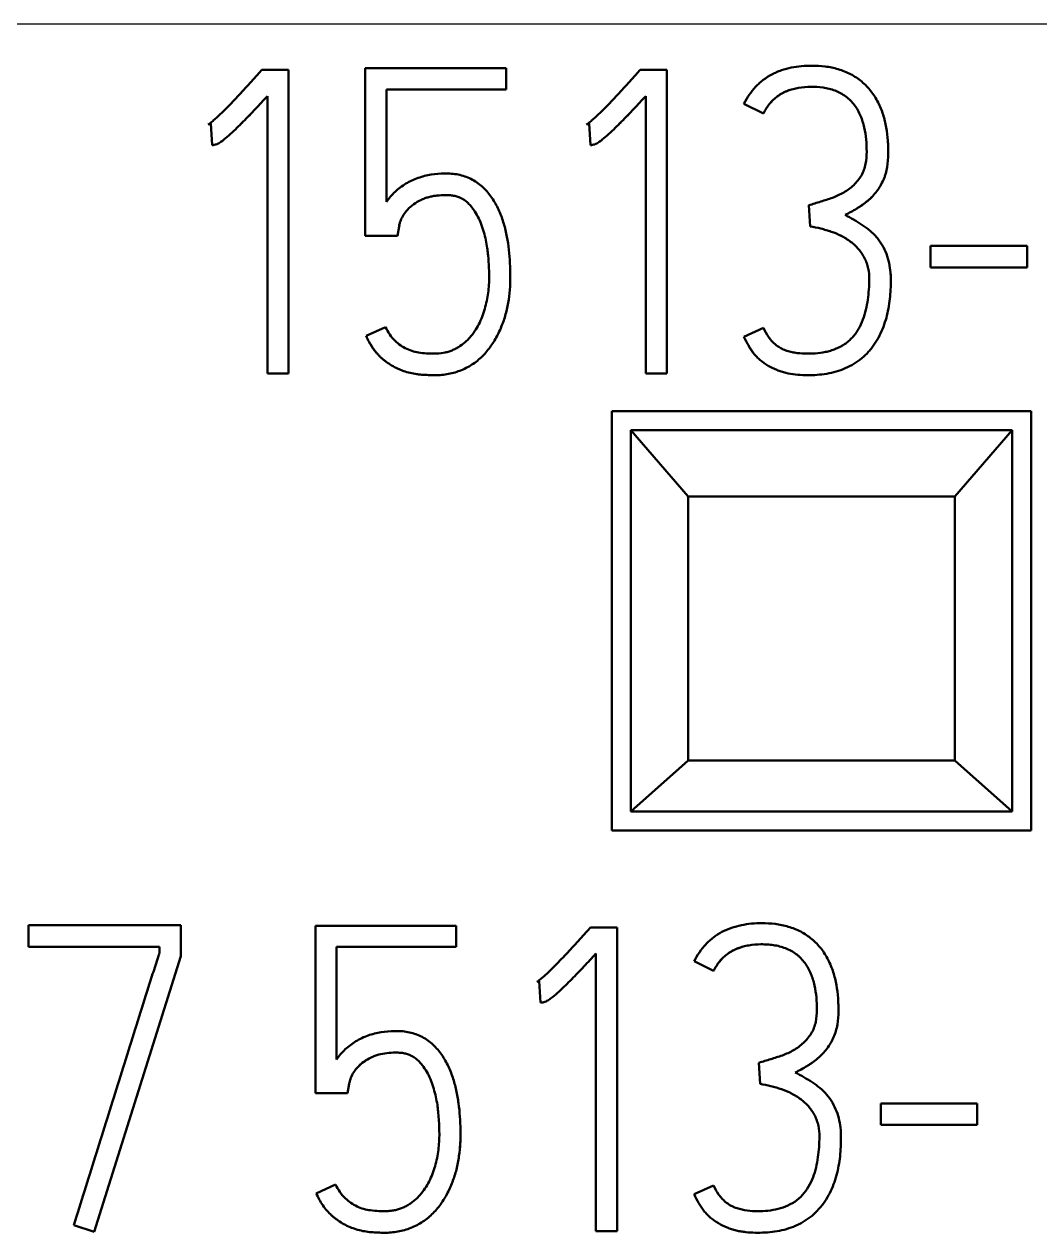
# Model space of a CAD drawing. Header units: millimetres. Extents: x 6750 to 121550, y -28210 to 66060.
# Drawn here: x 16005 to 16010.33, y 16208.22 to 16214.56 of the extents above; entities that cross this region are included whole.
import ezdxf

# ---------------------------------------------------------------- set-up
doc = ezdxf.new("R2010")
doc.units = ezdxf.units.MM
doc.layers.add('1', color=7, linetype='Continuous')

# ---------------------------------------------------------------- blocks, each defined once
blk = doc.blocks.new('s7-1513')
at = {"layer": '1', "color": 7, "linetype": 'Continuous', "lineweight": 25}
blk.add_line((15415.9201, 16404.4403), (15391.1201, 16404.4403), dxfattribs=at)
at = {"layer": '1', "color": 7, "linetype": 'Continuous', "lineweight": 50}
for p, q in [((15396.5854, 16404.2003), (15396.5698, 16404.1825)), ((15396.7252, 16404.2003), (15396.5854, 16404.2003)), ((15396.7252, 16402.6067), (15396.7252, 16404.2002)), ((15397.8659, 16404.2091), (15397.127, 16404.2091)), ((15397.127, 16404.209), (15397.127, 16403.33)), ((15397.8659, 16404.0981), (15397.8659, 16404.209)), ((15398.5696, 16404.2003), (15398.554, 16404.1825)), ((15398.7094, 16404.2003), (15398.5696, 16404.2003)), ((15398.7094, 16402.6067), (15398.7094, 16404.2002)), ((15397.8659, 16404.0983), (15397.2378, 16404.0983)), ((15397.2378, 16404.0983), (15397.8659, 16404.0983)), ((15397.2378, 16403.5075), (15397.2378, 16404.0981)), ((15399.3999, 16404.1061), (15399.3999, 16404.1061)), ((15396.6143, 16404.0627), (15396.6143, 16402.6067)), ((15398.5986, 16404.0627), (15398.5986, 16402.6067)), ((15399.2156, 16403.9718), (15399.1135, 16404.0229)), ((15399.1135, 16404.0229), (15399.2156, 16403.9718)), ((15399.1135, 16404.0229), (15399.1135, 16404.0229)), ((15399.2156, 16403.9718), (15399.2156, 16403.9718)), ((15396.3169, 16403.9185), (15396.3036, 16403.914)), ((15396.3036, 16403.914), (15396.3169, 16403.9185)), ((15396.3036, 16403.914), (15396.3036, 16403.914)), ((15396.3169, 16403.9185), (15396.3237, 16403.8054)), ((15396.3169, 16403.9185), (15396.3169, 16403.9185)), ((15398.3011, 16403.9185), (15398.2878, 16403.914)), ((15398.2878, 16403.914), (15398.3011, 16403.9185)), ((15398.2878, 16403.914), (15398.2878, 16403.914)), ((15398.3011, 16403.9185), (15398.308, 16403.8054)), ((15398.3011, 16403.9185), (15398.3011, 16403.9185)), ((15396.3237, 16403.8054), (15396.3237, 16403.8054)), ((15396.3468, 16403.8096), (15396.3468, 16403.8096)), ((15398.308, 16403.8054), (15398.308, 16403.8054)), ((15398.331, 16403.8096), (15398.331, 16403.8096)), ((15399.8703, 16403.7677), (15399.8703, 16403.7677)), ((15397.349, 16403.4667), (15397.349, 16403.4667)), ((15399.4532, 16403.4901), (15399.4597, 16403.3792)), ((15397.3045, 16403.3789), (15397.2957, 16403.3301)), ((15397.2957, 16403.3301), (15397.3045, 16403.3789)), ((15397.306, 16403.3877), (15397.3045, 16403.3789)), ((15397.3045, 16403.3789), (15397.3045, 16403.3789)), ((15397.3132, 16403.4111), (15397.3132, 16403.4111)), ((15397.2957, 16403.3301), (15397.127, 16403.3301)), ((15397.127, 16403.3301), (15397.2957, 16403.3301)), ((15397.2957, 16403.3301), (15397.2957, 16403.3301)), ((15400.5981, 16403.2771), (15400.0923, 16403.2771)), ((15400.0923, 16403.277), (15400.0923, 16403.1639)), ((15400.5981, 16403.1639), (15400.5981, 16403.277)), ((15397.888, 16403.1149), (15397.888, 16403.1149)), ((15400.5981, 16403.164), (15400.0923, 16403.164)), ((15400.0923, 16403.164), (15400.5981, 16403.164)), ((15399.8836, 16403.0974), (15399.8836, 16403.0974)), ((15397.2333, 16402.851), (15397.1315, 16402.8045)), ((15397.1315, 16402.8045), (15397.1315, 16402.8045)), ((15399.2156, 16402.8464), (15399.1135, 16402.7999)), ((15399.1135, 16402.7999), (15399.1135, 16402.7999)), ((15396.7252, 16402.6069), (15396.6143, 16402.6069)), ((15396.6143, 16402.6069), (15396.7252, 16402.6069)), ((15398.7094, 16402.6069), (15398.5986, 16402.6069)), ((15398.5986, 16402.6069), (15398.7094, 16402.6069)), ((15398.4201, 16402.4091), (15398.4201, 16400.2091)), ((15400.6201, 16402.4091), (15398.4201, 16402.4091)), ((15400.6201, 16400.2091), (15400.6201, 16402.4091)), ((15400.5201, 16402.3091), (15398.5201, 16402.3091)), ((15398.5201, 16402.3091), (15398.8201, 16401.9618)), ((15398.5201, 16400.3091), (15398.5201, 16402.3091)), ((15400.2201, 16401.9618), (15400.5201, 16402.3091)), ((15400.5201, 16402.3091), (15400.5201, 16400.3091)), ((15398.8201, 16401.9618), (15400.2201, 16401.9618)), ((15398.8201, 16401.9618), (15398.8201, 16400.577)), ((15400.2201, 16400.577), (15400.2201, 16401.9618)), ((15398.8201, 16400.577), (15398.5201, 16400.3091)), ((15398.8201, 16400.577), (15400.2201, 16400.577)), ((15400.5201, 16400.3091), (15400.2201, 16400.577)), ((15400.5201, 16400.3091), (15398.5201, 16400.3091)), ((15398.4201, 16400.2091), (15400.6201, 16400.2091)), ((15395.3609, 16399.7114), (15396.1596, 16399.7114)), ((15395.3609, 16399.5981), (15395.3609, 16399.7113)), ((15396.1596, 16399.7113), (15396.1596, 16399.5494)), ((15396.8656, 16399.7091), (15397.6045, 16399.7091)), ((15396.8656, 16398.83), (15396.8656, 16399.709)), ((15397.6045, 16399.709), (15397.6045, 16399.5981)), ((15398.2927, 16399.6825), (15398.3083, 16399.7003)), ((15398.3083, 16399.7003), (15398.4481, 16399.7003)), ((15398.4481, 16399.7002), (15398.4481, 16398.1067)), ((15395.3609, 16399.5983), (15396.0487, 16399.5983)), ((15396.0487, 16399.5983), (15395.3609, 16399.5983)), ((15396.0487, 16399.5669), (15396.0487, 16399.5981)), ((15396.9765, 16399.5983), (15397.6045, 16399.5983)), ((15397.6045, 16399.5983), (15396.9765, 16399.5983)), ((15396.9765, 16399.5981), (15396.9765, 16399.0075)), ((15399.1385, 16399.6061), (15399.1385, 16399.6061)), ((15395.7048, 16398.1026), (15396.1596, 16399.5495)), ((15396.1596, 16399.5495), (15395.7048, 16398.1026)), ((15398.3372, 16398.1067), (15398.3372, 16399.5627)), ((15398.8521, 16399.5229), (15398.9542, 16399.4718)), ((15398.9542, 16399.4718), (15398.8521, 16399.5229)), ((15398.8521, 16399.5229), (15398.8521, 16399.5229)), ((15398.9542, 16399.4718), (15398.9542, 16399.4718)), ((15398.0265, 16399.414), (15398.0398, 16399.4185)), ((15398.0398, 16399.4185), (15398.0265, 16399.414)), ((15398.0265, 16399.414), (15398.0265, 16399.414)), ((15398.0466, 16399.3054), (15398.0398, 16399.4185)), ((15398.0398, 16399.4185), (15398.0398, 16399.4185)), ((15398.0697, 16399.3096), (15398.0697, 16399.3096)), ((15398.0466, 16399.3054), (15398.0544, 16399.306)), ((15399.6089, 16399.2677), (15399.6089, 16399.2677)), ((15397.0876, 16398.9667), (15397.0876, 16398.9667)), ((15399.1983, 16398.8792), (15399.1918, 16398.9901)), ((15397.0343, 16398.8301), (15397.0431, 16398.8789)), ((15397.0431, 16398.8789), (15397.0343, 16398.8301)), ((15397.0431, 16398.8789), (15397.0431, 16398.8789)), ((15397.0519, 16398.9111), (15397.0519, 16398.9111)), ((15396.8656, 16398.8301), (15397.0343, 16398.8301)), ((15397.0343, 16398.8301), (15396.8656, 16398.8301)), ((15397.0343, 16398.8301), (15397.0343, 16398.8301)), ((15399.8309, 16398.7771), (15400.3367, 16398.7771)), ((15399.8309, 16398.6639), (15399.8309, 16398.777)), ((15400.3367, 16398.777), (15400.3367, 16398.6639)), ((15397.6266, 16398.6149), (15397.6266, 16398.6149)), ((15399.8309, 16398.664), (15400.3367, 16398.664)), ((15400.3367, 16398.664), (15399.8309, 16398.664)), ((15399.6222, 16398.5974), (15399.6222, 16398.5974)), ((15396.8702, 16398.3045), (15396.9719, 16398.351)), ((15396.8702, 16398.3045), (15396.8702, 16398.3045)), ((15398.8521, 16398.2999), (15398.9542, 16398.3464)), ((15398.8521, 16398.2999), (15398.8521, 16398.2999)), ((15395.5982, 16398.1381), (15395.7048, 16398.1026)), ((15395.7048, 16398.1026), (15395.5982, 16398.1381)), ((15395.5982, 16398.1381), (15395.5982, 16398.1381)), ((15398.4481, 16398.1069), (15398.3372, 16398.1069)), ((15398.3372, 16398.1069), (15398.4481, 16398.1069)), ((15395.7048, 16398.1026), (15395.7048, 16398.1026))]:
    blk.add_line(p, q, dxfattribs=at)
for points, knots in [([(15399.4688, 16404.2225), (15399.4326, 16404.2225), (15399.3968, 16404.2195), (15399.3442, 16404.2088), (15399.3269, 16404.2041), (15399.3012, 16404.1953), (15399.2927, 16404.192), (15399.2761, 16404.1848), (15399.2517, 16404.1732), (15399.229, 16404.1587), (15399.2074, 16404.1423), (15399.2004, 16404.1365), (15399.187, 16404.1244), (15399.1678, 16404.1055), (15399.1511, 16404.0845), (15399.1307, 16404.0547), (15399.1216, 16404.039), (15399.1135, 16404.0229)], [0, 0, 0, 0, 0.25, 0.25, 0.375, 0.375, 0.4375, 0.4375, 0.5, 0.625, 0.625, 0.6875, 0.6875, 0.75, 0.875, 0.875, 1, 1, 1, 1]), ([(15399.644, 16403.439), (15399.6649, 16403.4495), (15399.6852, 16403.4608), (15399.7098, 16403.4758), (15399.7148, 16403.4789), (15399.7245, 16403.4851), (15399.7293, 16403.4882), (15399.7435, 16403.4981), (15399.7618, 16403.5122), (15399.7787, 16403.5283), (15399.7949, 16403.5452), (15399.8027, 16403.5541), (15399.8239, 16403.582), (15399.8353, 16403.6022), (15399.847, 16403.629), (15399.8493, 16403.6345), (15399.8533, 16403.6454), (15399.8551, 16403.651), (15399.86, 16403.6677), (15399.8625, 16403.679), (15399.8683, 16403.7132), (15399.8699, 16403.7367), (15399.8704, 16403.7714), (15399.8702, 16403.783), (15399.8695, 16403.8061), (15399.8689, 16403.8176), (15399.8664, 16403.8521), (15399.8636, 16403.875), (15399.8555, 16403.9206), (15399.85, 16403.9435), (15399.8359, 16403.9877), (15399.8272, 16404.0092), (15399.8114, 16404.0403), (15399.8056, 16404.0505), (15399.793, 16404.0703), (15399.7863, 16404.0798), (15399.7648, 16404.1071), (15399.7488, 16404.1238), (15399.722, 16404.1463), (15399.7126, 16404.1534), (15399.693, 16404.1665), (15399.683, 16404.1724), (15399.652, 16404.1886), (15399.6303, 16404.1973), (15399.585, 16404.2107), (15399.5621, 16404.2153), (15399.5157, 16404.2211), (15399.4924, 16404.2225), (15399.4688, 16404.2225)], [0, 0, 0, 0, 0.0625, 0.0625, 0.078125, 0.078125, 0.09375, 0.09375, 0.125, 0.15625, 0.15625, 0.1875, 0.1875, 0.25, 0.25, 0.265625, 0.265625, 0.28125, 0.28125, 0.3125, 0.3125, 0.375, 0.375, 0.40625, 0.40625, 0.4375, 0.4375, 0.5, 0.5, 0.5625, 0.5625, 0.625, 0.625, 0.65625, 0.65625, 0.6875, 0.6875, 0.75, 0.75, 0.78125, 0.78125, 0.8125, 0.8125, 0.875, 0.875, 0.9375, 0.9375, 1, 1, 1, 1]), ([(15396.5698, 16404.1825), (15396.5488, 16404.1589), (15396.5275, 16404.1357), (15396.4847, 16404.0893), (15396.4633, 16404.0661), (15396.4199, 16404.0203), (15396.398, 16403.9976), (15396.364, 16403.9647), (15396.3524, 16403.9539), (15396.3347, 16403.9383), (15396.3287, 16403.9332), (15396.3195, 16403.9257), (15396.3165, 16403.9232), (15396.3102, 16403.9184), (15396.307, 16403.916), (15396.3036, 16403.914)], [0, 0, 0, 0, 0.25, 0.25, 0.5, 0.5, 0.75, 0.75, 0.875, 0.875, 0.9375, 0.9375, 0.96875, 0.96875, 1, 1, 1, 1]), ([(15398.554, 16404.1825), (15398.5331, 16404.1589), (15398.5117, 16404.1357), (15398.4689, 16404.0893), (15398.4475, 16404.0661), (15398.4041, 16404.0203), (15398.3822, 16403.9976), (15398.3482, 16403.9647), (15398.3367, 16403.9539), (15398.3189, 16403.9383), (15398.3129, 16403.9332), (15398.3038, 16403.9257), (15398.3007, 16403.9232), (15398.2944, 16403.9184), (15398.2912, 16403.916), (15398.2878, 16403.914)], [0, 0, 0, 0, 0.25, 0.25, 0.5, 0.5, 0.75, 0.75, 0.875, 0.875, 0.9375, 0.9375, 0.96875, 0.96875, 1, 1, 1, 1]), ([(15399.2156, 16403.9718), (15399.2245, 16403.9895), (15399.2347, 16404.0062), (15399.2532, 16404.0292), (15399.2599, 16404.0365), (15399.2744, 16404.0501), (15399.282, 16404.0564), (15399.2979, 16404.0681), (15399.3062, 16404.0734), (15399.3192, 16404.0805), (15399.3236, 16404.0827), (15399.3327, 16404.0867), (15399.3374, 16404.0886), (15399.3608, 16404.0976), (15399.38, 16404.1028), (15399.3999, 16404.1061)], [0, 0, 0, 0, 0.25, 0.25, 0.375, 0.375, 0.5, 0.5, 0.625, 0.625, 0.6875, 0.6875, 0.75, 0.75, 1, 1, 1, 1]), ([(15399.3999, 16404.1061), (15399.39, 16404.1045), (15399.3803, 16404.1024), (15399.3611, 16404.0972), (15399.3516, 16404.0941), (15399.333, 16404.0869), (15399.3239, 16404.083), (15399.3066, 16404.0736), (15399.2983, 16404.0683), (15399.2823, 16404.0566), (15399.2746, 16404.0502), (15399.2601, 16404.0368), (15399.2535, 16404.0295), (15399.235, 16404.0066), (15399.2245, 16403.9895), (15399.2156, 16403.9718)], [0, 0, 0, 0, 0.125, 0.125, 0.25, 0.25, 0.375, 0.375, 0.5, 0.5, 0.625, 0.625, 0.75, 0.75, 1, 1, 1, 1]), ([(15399.3999, 16404.1061), (15399.4213, 16404.1093), (15399.4427, 16404.1113), (15399.4854, 16404.1118), (15399.5068, 16404.1106), (15399.5388, 16404.106), (15399.5495, 16404.1039), (15399.5705, 16404.0986), (15399.5911, 16404.0923), (15399.6108, 16404.0834), (15399.6299, 16404.0731), (15399.6391, 16404.0673), (15399.6563, 16404.0545), (15399.6643, 16404.0475), (15399.6795, 16404.0323), (15399.6866, 16404.0241), (15399.706, 16403.9981), (15399.7164, 16403.9793), (15399.7332, 16403.9395), (15399.7394, 16403.919), (15399.7488, 16403.8775), (15399.752, 16403.8564), (15399.7561, 16403.8136), (15399.757, 16403.7922), (15399.7572, 16403.7496), (15399.7559, 16403.7284), (15399.7495, 16403.6967), (15399.7466, 16403.6861), (15399.7391, 16403.6658), (15399.7345, 16403.6561), (15399.7235, 16403.6376), (15399.7173, 16403.6286), (15399.7038, 16403.6116), (15399.6893, 16403.5955), (15399.6727, 16403.5815), (15399.6551, 16403.5686), (15399.646, 16403.5626), (15399.618, 16403.5462), (15399.5984, 16403.5371), (15399.5679, 16403.5258), (15399.5574, 16403.5225), (15399.5367, 16403.5158), (15399.5055, 16403.5058), (15399.4741, 16403.4962), (15399.4532, 16403.4901)], [0, 0, 0, 0, 0.0625, 0.0625, 0.125, 0.125, 0.15625, 0.15625, 0.1875, 0.21875, 0.21875, 0.25, 0.25, 0.28125, 0.28125, 0.3125, 0.3125, 0.375, 0.375, 0.4375, 0.4375, 0.5, 0.5, 0.5625, 0.5625, 0.625, 0.625, 0.65625, 0.65625, 0.6875, 0.6875, 0.71875, 0.71875, 0.75, 0.78125, 0.78125, 0.8125, 0.8125, 0.875, 0.875, 0.90625, 0.90625, 0.9375, 1, 1, 1, 1]), ([(15396.3468, 16403.8096), (15396.3506, 16403.8108), (15396.3541, 16403.8125), (15396.3608, 16403.8163), (15396.3705, 16403.8224), (15396.3797, 16403.8294), (15396.3979, 16403.8438), (15396.4094, 16403.854), (15396.4435, 16403.8853), (15396.4654, 16403.9069), (15396.5088, 16403.9508), (15396.5301, 16403.973), (15396.5725, 16404.0177), (15396.5935, 16404.0402), (15396.6143, 16404.0628)], [0, 0, 0, 0, 0.03125, 0.03125, 0.0625, 0.125, 0.125, 0.25, 0.25, 0.5, 0.5, 0.75, 0.75, 1, 1, 1, 1]), ([(15396.6143, 16404.0628), (15396.5935, 16404.0402), (15396.5725, 16404.0177), (15396.5301, 16403.9729), (15396.5088, 16403.9507), (15396.4791, 16403.9208), (15396.4712, 16403.9128), (15396.4631, 16403.9049)], [0, 0, 0, 0, 0.422543, 0.422543, 0.845085, 0.845085, 1, 1, 1, 1]), ([(15398.331, 16403.8096), (15398.3349, 16403.8108), (15398.3383, 16403.8125), (15398.345, 16403.8163), (15398.3548, 16403.8224), (15398.364, 16403.8294), (15398.3821, 16403.8438), (15398.3937, 16403.854), (15398.4277, 16403.8853), (15398.4497, 16403.9069), (15398.493, 16403.9508), (15398.5143, 16403.973), (15398.5567, 16404.0177), (15398.5777, 16404.0402), (15398.5986, 16404.0628)], [0, 0, 0, 0, 0.03125, 0.03125, 0.0625, 0.125, 0.125, 0.25, 0.25, 0.5, 0.5, 0.75, 0.75, 1, 1, 1, 1]), ([(15398.5986, 16404.0628), (15398.5777, 16404.0402), (15398.5567, 16404.0177), (15398.5143, 16403.9729), (15398.493, 16403.9507), (15398.4634, 16403.9208), (15398.4554, 16403.9128), (15398.4474, 16403.9049)], [0, 0, 0, 0, 0.422543, 0.422543, 0.845085, 0.845085, 1, 1, 1, 1]), ([(15396.3786, 16403.8286), (15396.3749, 16403.8258), (15396.3711, 16403.8231), (15396.364, 16403.8183), (15396.3608, 16403.8162), (15396.354, 16403.8125), (15396.3506, 16403.8107), (15396.3468, 16403.8096)], [0, 0, 0, 0, 0.377432, 0.377432, 0.688716, 0.688716, 1, 1, 1, 1]), ([(15398.3629, 16403.8286), (15398.3591, 16403.8258), (15398.3554, 16403.8231), (15398.3483, 16403.8183), (15398.345, 16403.8162), (15398.3383, 16403.8125), (15398.3348, 16403.8107), (15398.331, 16403.8096)], [0, 0, 0, 0, 0.377432, 0.377432, 0.688716, 0.688716, 1, 1, 1, 1]), ([(15396.3237, 16403.8054), (15396.3277, 16403.8054), (15396.3316, 16403.8059), (15396.3393, 16403.8074), (15396.3431, 16403.8085), (15396.3468, 16403.8096)], [0, 0, 0, 0, 0.5, 0.5, 1, 1, 1, 1]), ([(15396.3468, 16403.8096), (15396.3431, 16403.8085), (15396.3393, 16403.8074), (15396.3316, 16403.8059), (15396.3277, 16403.8054), (15396.3237, 16403.8054)], [0, 0, 0, 0, 0.5, 0.5, 1, 1, 1, 1]), ([(15398.308, 16403.8054), (15398.3119, 16403.8054), (15398.3158, 16403.8059), (15398.3235, 16403.8074), (15398.3273, 16403.8085), (15398.331, 16403.8096)], [0, 0, 0, 0, 0.5, 0.5, 1, 1, 1, 1]), ([(15398.331, 16403.8096), (15398.3273, 16403.8085), (15398.3235, 16403.8074), (15398.3158, 16403.8059), (15398.3119, 16403.8054), (15398.308, 16403.8054)], [0, 0, 0, 0, 0.5, 0.5, 1, 1, 1, 1]), ([(15397.1315, 16402.8045), (15397.1412, 16402.7833), (15397.1521, 16402.763), (15397.1712, 16402.7343), (15397.1781, 16402.7251), (15397.1892, 16402.7118), (15397.1931, 16402.7074), (15397.2012, 16402.699), (15397.2054, 16402.6949), (15397.214, 16402.687), (15397.2185, 16402.6833), (15397.2276, 16402.676), (15397.2413, 16402.6653), (15397.2557, 16402.6555), (15397.2755, 16402.6434), (15397.2857, 16402.6379), (15397.3017, 16402.6304), (15397.3071, 16402.6281), (15397.318, 16402.6238), (15397.3235, 16402.6218), (15397.3512, 16402.6125), (15397.3738, 16402.6068), (15397.4029, 16402.6027), (15397.4087, 16402.6021), (15397.4205, 16402.6011), (15397.4263, 16402.6007), (15397.444, 16402.5996), (15397.4557, 16402.5989), (15397.4792, 16402.5981), (15397.4909, 16402.5979), (15397.5144, 16402.5986), (15397.5261, 16402.5994), (15397.5495, 16402.6021), (15397.5612, 16402.6041), (15397.5844, 16402.6091), (15397.5958, 16402.6122), (15397.6293, 16402.6231), (15397.6508, 16402.6327), (15397.6817, 16402.6504), (15397.6916, 16402.6568), (15397.7107, 16402.6705), (15397.7289, 16402.6852), (15397.7456, 16402.7017), (15397.7616, 16402.719), (15397.7692, 16402.7282), (15397.7905, 16402.7562), (15397.8031, 16402.7758), (15397.82, 16402.8065), (15397.8253, 16402.8169), (15397.8352, 16402.8381), (15397.8398, 16402.8489), (15397.8526, 16402.8818), (15397.8599, 16402.904), (15397.8774, 16402.9714), (15397.8839, 16403.0175), (15397.8879, 16403.0877), (15397.8881, 16403.111), (15397.8875, 16403.1575), (15397.8867, 16403.1808), (15397.8821, 16403.2503), (15397.8765, 16403.2964), (15397.8617, 16403.3651), (15397.8557, 16403.3879), (15397.8411, 16403.4324), (15397.8325, 16403.4542), (15397.8171, 16403.486), (15397.8115, 16403.4964), (15397.7997, 16403.5166), (15397.7933, 16403.5264), (15397.773, 16403.5548), (15397.7577, 16403.5725), (15397.7312, 16403.5962), (15397.7218, 16403.6035), (15397.7024, 16403.6168), (15397.6922, 16403.6228), (15397.6711, 16403.6333), (15397.66, 16403.6379), (15397.6375, 16403.6455), (15397.6146, 16403.6514), (15397.5911, 16403.6546), (15397.5733, 16403.656), (15397.5673, 16403.6563), (15397.5555, 16403.6565), (15397.5496, 16403.6565), (15397.52, 16403.6561), (15397.4966, 16403.6543), (15397.4617, 16403.6488), (15397.4501, 16403.6464), (15397.4271, 16403.6407), (15397.4156, 16403.6373), (15397.3932, 16403.6296), (15397.3822, 16403.6253), (15397.3609, 16403.6154), (15397.3505, 16403.6097), (15397.3303, 16403.5974), (15397.3204, 16403.5907), (15397.3015, 16403.5765), (15397.2925, 16403.5689), (15397.267, 16403.5447), (15397.2514, 16403.5271), (15397.2378, 16403.5076)], [0, 0, 0, 0, 0.03125, 0.03125, 0.046875, 0.046875, 0.054687, 0.054687, 0.0625, 0.0625, 0.070312, 0.070312, 0.078125, 0.09375, 0.09375, 0.109375, 0.109375, 0.117187, 0.117187, 0.125, 0.125, 0.15625, 0.15625, 0.164062, 0.164062, 0.171875, 0.171875, 0.1875, 0.1875, 0.203125, 0.203125, 0.21875, 0.21875, 0.234375, 0.234375, 0.25, 0.25, 0.28125, 0.28125, 0.296875, 0.296875, 0.3125, 0.328125, 0.328125, 0.34375, 0.34375, 0.375, 0.375, 0.390625, 0.390625, 0.40625, 0.40625, 0.4375, 0.4375, 0.5, 0.5, 0.53125, 0.53125, 0.5625, 0.5625, 0.625, 0.625, 0.65625, 0.65625, 0.6875, 0.6875, 0.703125, 0.703125, 0.71875, 0.71875, 0.75, 0.75, 0.765625, 0.765625, 0.78125, 0.78125, 0.796875, 0.796875, 0.8125, 0.828125, 0.828125, 0.835938, 0.835938, 0.84375, 0.84375, 0.875, 0.875, 0.890625, 0.890625, 0.90625, 0.90625, 0.921875, 0.921875, 0.9375, 0.9375, 0.953125, 0.953125, 0.96875, 0.96875, 1, 1, 1, 1]), ([(15397.349, 16403.4667), (15397.3587, 16403.4778), (15397.3698, 16403.4871), (15397.3936, 16403.5037), (15397.4063, 16403.511), (15397.4227, 16403.5192), (15397.426, 16403.5207), (15397.4326, 16403.5237), (15397.4427, 16403.5278), (15397.4531, 16403.5311), (15397.4673, 16403.5348), (15397.4745, 16403.5364), (15397.4889, 16403.539), (15397.4961, 16403.54), (15397.5179, 16403.5424), (15397.5325, 16403.5432), (15397.5544, 16403.5434), (15397.5618, 16403.5433), (15397.5764, 16403.5423), (15397.5909, 16403.5404), (15397.605, 16403.5368), (15397.6189, 16403.5321), (15397.6257, 16403.5292), (15397.6387, 16403.5226), (15397.6448, 16403.5188), (15397.6565, 16403.5102), (15397.6622, 16403.5054), (15397.6725, 16403.4951), (15397.6773, 16403.4897), (15397.6865, 16403.4785), (15397.6909, 16403.4728), (15397.7036, 16403.4551), (15397.7112, 16403.4426), (15397.7247, 16403.417), (15397.7305, 16403.4039), (15397.7381, 16403.3837), (15397.7404, 16403.3769), (15397.7448, 16403.3632), (15397.7469, 16403.3564), (15397.7529, 16403.3356), (15397.7564, 16403.3215), (15397.7625, 16403.2934), (15397.7663, 16403.2722), (15397.769, 16403.251), (15397.7706, 16403.2369), (15397.7712, 16403.2298), (15397.7731, 16403.2085), (15397.7741, 16403.1943), (15397.7758, 16403.1659), (15397.7765, 16403.1516), (15397.7772, 16403.1231), (15397.7772, 16403.1089), (15397.7759, 16403.066), (15397.7732, 16403.0371), (15397.7635, 16402.9805), (15397.7566, 16402.9527), (15397.7429, 16402.9118), (15397.7376, 16402.8982), (15397.726, 16402.8719), (15397.7195, 16402.8591), (15397.7051, 16402.8343), (15397.6972, 16402.8223), (15397.6838, 16402.8051), (15397.6791, 16402.7995), (15397.6693, 16402.7888), (15397.6541, 16402.7734), (15397.6373, 16402.7599), (15397.6192, 16402.7476), (15397.613, 16402.7437), (15397.6004, 16402.7365), (15397.5875, 16402.7301), (15397.574, 16402.725), (15397.5602, 16402.7205), (15397.5532, 16402.7186), (15397.5318, 16402.7139), (15397.5174, 16402.7121), (15397.4958, 16402.7111), (15397.4886, 16402.7112), (15397.4741, 16402.7114), (15397.4669, 16402.7116), (15397.4452, 16402.7126), (15397.4307, 16402.7139), (15397.4163, 16402.7157)], [0, 0, 0, 0, 0.03125, 0.03125, 0.0625, 0.0625, 0.070312, 0.070312, 0.078125, 0.09375, 0.09375, 0.109375, 0.109375, 0.125, 0.125, 0.15625, 0.15625, 0.171875, 0.171875, 0.1875, 0.203125, 0.203125, 0.21875, 0.21875, 0.234375, 0.234375, 0.25, 0.25, 0.265625, 0.265625, 0.28125, 0.28125, 0.3125, 0.3125, 0.34375, 0.34375, 0.359375, 0.359375, 0.375, 0.375, 0.40625, 0.40625, 0.4375, 0.453125, 0.453125, 0.46875, 0.46875, 0.5, 0.5, 0.53125, 0.53125, 0.5625, 0.5625, 0.625, 0.625, 0.6875, 0.6875, 0.71875, 0.71875, 0.75, 0.75, 0.78125, 0.78125, 0.796875, 0.796875, 0.8125, 0.84375, 0.84375, 0.859375, 0.859375, 0.875, 0.890625, 0.890625, 0.90625, 0.90625, 0.9375, 0.9375, 0.953125, 0.953125, 0.96875, 0.96875, 1, 1, 1, 1]), ([(15399.7832, 16403.5331), (15399.7765, 16403.5262), (15399.7695, 16403.5197), (15399.7534, 16403.5058), (15399.7441, 16403.4985), (15399.7298, 16403.4885), (15399.7249, 16403.4853), (15399.7151, 16403.4791), (15399.6904, 16403.4637), (15399.6649, 16403.4495), (15399.644, 16403.439)], [0, 0, 0, 0, 0.171328, 0.171328, 0.378496, 0.378496, 0.48208, 0.48208, 0.585664, 1, 1, 1, 1]), ([(15397.3132, 16403.4111), (15397.317, 16403.4215), (15397.3223, 16403.4313), (15397.3346, 16403.4498), (15397.3416, 16403.4584), (15397.349, 16403.4667)], [0, 0, 0, 0, 0.5, 0.5, 1, 1, 1, 1]), ([(15397.349, 16403.4667), (15397.3416, 16403.4584), (15397.3346, 16403.4497), (15397.3223, 16403.4313), (15397.317, 16403.4215), (15397.3132, 16403.4111)], [0, 0, 0, 0, 0.5, 0.5, 1, 1, 1, 1]), ([(15399.1135, 16402.7999), (15399.1202, 16402.7845), (15399.1279, 16402.7697), (15399.1405, 16402.7481), (15399.1449, 16402.741), (15399.1516, 16402.7305), (15399.1539, 16402.727), (15399.1587, 16402.7202), (15399.1662, 16402.7101), (15399.1745, 16402.7006), (15399.1863, 16402.6884), (15399.1926, 16402.6826), (15399.2118, 16402.6663), (15399.2254, 16402.6566), (15399.2543, 16402.6396), (15399.2695, 16402.6322), (15399.2931, 16402.6227), (15399.3011, 16402.6197), (15399.3171, 16402.6144), (15399.3252, 16402.612), (15399.3498, 16402.6059), (15399.3666, 16402.6032), (15399.4004, 16402.5995), (15399.4173, 16402.5986), (15399.4678, 16402.5975), (15399.5013, 16402.5992), (15399.5514, 16402.6065), (15399.568, 16402.6097), (15399.6011, 16402.6182), (15399.6334, 16402.6285), (15399.6639, 16402.6429), (15399.6861, 16402.6553), (15399.6934, 16402.6598), (15399.7076, 16402.6691), (15399.7283, 16402.6839), (15399.747, 16402.7008), (15399.7645, 16402.7189), (15399.7702, 16402.7252), (15399.781, 16402.7382), (15399.7863, 16402.7449), (15399.8112, 16402.7792), (15399.8272, 16402.8088), (15399.8464, 16402.8558), (15399.8519, 16402.8718), (15399.8614, 16402.904), (15399.8654, 16402.9202), (15399.8754, 16402.9693), (15399.8795, 16403.0025), (15399.8827, 16403.0529), (15399.8833, 16403.0698), (15399.8836, 16403.0949), (15399.8836, 16403.1033), (15399.8832, 16403.1201), (15399.8827, 16403.1284), (15399.8807, 16403.1535), (15399.8783, 16403.1701), (15399.873, 16403.195), (15399.8709, 16403.2032), (15399.866, 16403.2194), (15399.8633, 16403.2274), (15399.8543, 16403.2509), (15399.8471, 16403.2661), (15399.8342, 16403.288), (15399.8295, 16403.2952), (15399.8197, 16403.3089), (15399.8145, 16403.3156), (15399.7981, 16403.3348), (15399.7862, 16403.3466), (15399.7667, 16403.3631), (15399.76, 16403.3684), (15399.7462, 16403.3784), (15399.7391, 16403.3831), (15399.7036, 16403.4063), (15399.6742, 16403.4233), (15399.644, 16403.439)], [0, 0, 0, 0, 0.03125, 0.03125, 0.046875, 0.046875, 0.054688, 0.054688, 0.0625, 0.078125, 0.078125, 0.09375, 0.09375, 0.125, 0.125, 0.15625, 0.15625, 0.171875, 0.171875, 0.1875, 0.1875, 0.21875, 0.21875, 0.25, 0.25, 0.3125, 0.3125, 0.34375, 0.34375, 0.375, 0.40625, 0.40625, 0.421875, 0.421875, 0.4375, 0.46875, 0.46875, 0.484375, 0.484375, 0.5, 0.5, 0.5625, 0.5625, 0.59375, 0.59375, 0.625, 0.625, 0.6875, 0.6875, 0.71875, 0.71875, 0.734375, 0.734375, 0.75, 0.75, 0.78125, 0.78125, 0.796875, 0.796875, 0.8125, 0.8125, 0.84375, 0.84375, 0.859375, 0.859375, 0.875, 0.875, 0.90625, 0.90625, 0.921875, 0.921875, 0.9375, 0.9375, 1, 1, 1, 1]), ([(15397.3045, 16403.3789), (15397.3045, 16403.3803), (15397.3047, 16403.3817), (15397.3052, 16403.3844), (15397.3055, 16403.3858), (15397.3065, 16403.3898), (15397.3072, 16403.3925), (15397.3097, 16403.4005), (15397.3114, 16403.4058), (15397.3132, 16403.4111)], [0, 0, 0, 0, 0.125, 0.125, 0.25, 0.25, 0.5, 0.5, 1, 1, 1, 1]), ([(15399.4597, 16403.3792), (15399.4787, 16403.3761), (15399.4975, 16403.3721), (15399.5255, 16403.365), (15399.5347, 16403.3625), (15399.5532, 16403.3571), (15399.5624, 16403.3542), (15399.5898, 16403.345), (15399.6073, 16403.3375), (15399.6326, 16403.3244), (15399.6409, 16403.3197), (15399.6571, 16403.3096), (15399.6651, 16403.3044), (15399.6882, 16403.2871), (15399.702, 16403.2741), (15399.7204, 16403.2523), (15399.7261, 16403.2447), (15399.7368, 16403.2288), (15399.7417, 16403.2207), (15399.7504, 16403.2039), (15399.7541, 16403.1952), (15399.7603, 16403.1774), (15399.7629, 16403.1681), (15399.7688, 16403.14), (15399.7705, 16403.1211), (15399.7705, 16403.1019)], [0, 0, 0, 0, 0.125, 0.125, 0.1875, 0.1875, 0.25, 0.25, 0.375, 0.375, 0.4375, 0.4375, 0.5, 0.5, 0.625, 0.625, 0.6875, 0.6875, 0.75, 0.75, 0.8125, 0.8125, 0.875, 0.875, 1, 1, 1, 1]), ([(15399.7705, 16403.1019), (15399.7705, 16403.1211), (15399.7688, 16403.14), (15399.7629, 16403.1679), (15399.7604, 16403.1772), (15399.7541, 16403.1953), (15399.7503, 16403.204), (15399.7416, 16403.2209), (15399.7367, 16403.2289), (15399.7261, 16403.2447), (15399.7203, 16403.2524), (15399.7018, 16403.2743), (15399.6879, 16403.2874), (15399.6649, 16403.3045), (15399.6568, 16403.3098), (15399.6406, 16403.3199), (15399.6157, 16403.334), (15399.5894, 16403.3451), (15399.5622, 16403.3543), (15399.553, 16403.3571), (15399.5346, 16403.3625), (15399.5253, 16403.365), (15399.4974, 16403.3721), (15399.4787, 16403.3761), (15399.4597, 16403.3792)], [0, 0, 0, 0, 0.125, 0.125, 0.1875, 0.1875, 0.25, 0.25, 0.3125, 0.3125, 0.375, 0.375, 0.5, 0.5, 0.5625, 0.5625, 0.625, 0.75, 0.75, 0.8125, 0.8125, 0.875, 0.875, 1, 1, 1, 1]), ([(15399.7705, 16403.1019), (15399.77, 16403.0659), (15399.7678, 16403.03), (15399.7602, 16402.9768), (15399.757, 16402.9591), (15399.7486, 16402.9241), (15399.7434, 16402.9066), (15399.7307, 16402.8728), (15399.7232, 16402.8564), (15399.7095, 16402.8329), (15399.7046, 16402.8252), (15399.694, 16402.8105), (15399.6883, 16402.8035), (15399.6762, 16402.7902), (15399.6697, 16402.7839), (15399.656, 16402.7719), (15399.6487, 16402.7663), (15399.6261, 16402.751), (15399.6101, 16402.7426), (15399.5847, 16402.7324), (15399.576, 16402.7294), (15399.5586, 16402.7242), (15399.5498, 16402.722), (15399.5233, 16402.7164), (15399.5054, 16402.714), (15399.4782, 16402.7119), (15399.469, 16402.7115), (15399.4508, 16402.7111), (15399.4417, 16402.7112), (15399.4146, 16402.712), (15399.3966, 16402.7136), (15399.3698, 16402.7182), (15399.3609, 16402.7201), (15399.3432, 16402.7249), (15399.3345, 16402.7277), (15399.3176, 16402.7345), (15399.3094, 16402.7385), (15399.2937, 16402.7477), (15399.2861, 16402.753), (15399.2649, 16402.7703), (15399.2528, 16402.7838), (15399.2317, 16402.8137), (15399.2229, 16402.8297), (15399.2156, 16402.8464)], [0, 0, 0, 0, 0.125, 0.125, 0.1875, 0.1875, 0.25, 0.25, 0.3125, 0.3125, 0.34375, 0.34375, 0.375, 0.375, 0.40625, 0.40625, 0.4375, 0.4375, 0.5, 0.5, 0.53125, 0.53125, 0.5625, 0.5625, 0.625, 0.625, 0.65625, 0.65625, 0.6875, 0.6875, 0.75, 0.75, 0.78125, 0.78125, 0.8125, 0.8125, 0.84375, 0.84375, 0.875, 0.875, 0.9375, 0.9375, 1, 1, 1, 1]), ([(15397.183, 16402.7193), (15397.177, 16402.7266), (15397.1713, 16402.7343), (15397.1526, 16402.762), (15397.1414, 16402.7829), (15397.1315, 16402.8045)], [0, 0, 0, 0, 0.286988, 0.286988, 1, 1, 1, 1]), ([(15397.2843, 16402.7778), (15397.2732, 16402.788), (15397.2637, 16402.7996), (15397.247, 16402.8244), (15397.2397, 16402.8375), (15397.2333, 16402.851)], [0, 0, 0, 0, 0.5, 0.5, 1, 1, 1, 1]), ([(15399.1779, 16402.6972), (15399.1731, 16402.7023), (15399.1684, 16402.7076), (15399.1615, 16402.7164), (15399.159, 16402.7198), (15399.1542, 16402.7267), (15399.1519, 16402.7302), (15399.145, 16402.7407), (15399.1406, 16402.7479), (15399.128, 16402.7696), (15399.1203, 16402.7845), (15399.1135, 16402.7999)], [0, 0, 0, 0, 0.171328, 0.171328, 0.274912, 0.274912, 0.378496, 0.378496, 0.585664, 0.585664, 1, 1, 1, 1]), ([(15397.4163, 16402.7157), (15397.4039, 16402.7172), (15397.3918, 16402.7197), (15397.3679, 16402.7265), (15397.3563, 16402.7309), (15397.3338, 16402.7415), (15397.3231, 16402.7477), (15397.3029, 16402.7617), (15397.2934, 16402.7694), (15397.2843, 16402.7778)], [0, 0, 0, 0, 0.25, 0.25, 0.5, 0.5, 0.75, 0.75, 1, 1, 1, 1]), ([(15398.8521, 16399.5229), (15398.8683, 16399.5552), (15398.8882, 16399.5849), (15398.919, 16399.6178), (15398.9255, 16399.6242), (15398.9388, 16399.6363), (15398.9595, 16399.6535), (15398.9821, 16399.668), (15399.0139, 16399.6848), (15399.0307, 16399.6921), (15399.0647, 16399.7039), (15399.082, 16399.7086), (15399.1172, 16399.7158), (15399.1351, 16399.7184), (15399.1712, 16399.7217), (15399.1893, 16399.7225), (15399.2074, 16399.7225)], [0, 0, 0, 0, 0.25, 0.25, 0.3125, 0.3125, 0.375, 0.5, 0.5, 0.625, 0.625, 0.75, 0.75, 0.875, 0.875, 1, 1, 1, 1]), ([(15399.2074, 16399.7225), (15399.231, 16399.7225), (15399.2543, 16399.7212), (15399.3005, 16399.7153), (15399.3234, 16399.7107), (15399.3572, 16399.7008), (15399.3684, 16399.6969), (15399.39, 16399.6882), (15399.4112, 16399.6786), (15399.4313, 16399.6667), (15399.4508, 16399.6537), (15399.4603, 16399.6466), (15399.4871, 16399.6241), (15399.5032, 16399.6074), (15399.5248, 16399.58), (15399.5316, 16399.5704), (15399.5442, 16399.5506), (15399.5499, 16399.5405), (15399.5658, 16399.5095), (15399.5745, 16399.4878), (15399.5887, 16399.4433), (15399.5941, 16399.4208), (15399.6022, 16399.3754), (15399.605, 16399.3525), (15399.6075, 16399.3179), (15399.6081, 16399.3063), (15399.6088, 16399.2831), (15399.609, 16399.2715), (15399.6086, 16399.2367), (15399.6069, 16399.2136), (15399.6012, 16399.1793), (15399.5987, 16399.1679), (15399.5922, 16399.1455), (15399.5881, 16399.1346), (15399.5789, 16399.1134), (15399.5738, 16399.1031), (15399.5622, 16399.0829), (15399.5557, 16399.0731), (15399.5417, 16399.0545), (15399.5341, 16399.0458), (15399.5181, 16399.029), (15399.5097, 16399.021), (15399.492, 16399.0057), (15399.4827, 16398.9985), (15399.4684, 16398.9885), (15399.4635, 16398.9853), (15399.4537, 16398.9791), (15399.429, 16398.9637), (15399.4036, 16398.9495), (15399.3826, 16398.939)], [0, 0, 0, 0, 0.0625, 0.0625, 0.125, 0.125, 0.15625, 0.15625, 0.1875, 0.21875, 0.21875, 0.25, 0.25, 0.3125, 0.3125, 0.34375, 0.34375, 0.375, 0.375, 0.4375, 0.4375, 0.5, 0.5, 0.5625, 0.5625, 0.59375, 0.59375, 0.625, 0.625, 0.6875, 0.6875, 0.71875, 0.71875, 0.75, 0.75, 0.78125, 0.78125, 0.8125, 0.8125, 0.84375, 0.84375, 0.875, 0.875, 0.90625, 0.90625, 0.921875, 0.921875, 0.9375, 1, 1, 1, 1]), ([(15398.0265, 16399.414), (15398.0299, 16399.416), (15398.033, 16399.4184), (15398.0393, 16399.4232), (15398.0485, 16399.4306), (15398.0575, 16399.4383), (15398.0753, 16399.4539), (15398.0869, 16399.4646), (15398.1209, 16399.4976), (15398.1427, 16399.5203), (15398.1862, 16399.5661), (15398.2076, 16399.5893), (15398.2504, 16399.6357), (15398.2717, 16399.6589), (15398.2927, 16399.6825)], [0, 0, 0, 0, 0.03125, 0.03125, 0.0625, 0.125, 0.125, 0.25, 0.25, 0.5, 0.5, 0.75, 0.75, 1, 1, 1, 1]), ([(15395.5982, 16398.1381), (15395.6357, 16398.2572), (15395.673, 16398.3763), (15395.7476, 16398.6147), (15395.7849, 16398.7338), (15395.8599, 16398.972), (15395.8972, 16399.0912), (15395.9534, 16399.2698), (15395.972, 16399.3294), (15396.0003, 16399.4187), (15396.0145, 16399.4633), (15396.0313, 16399.5153), (15396.0385, 16399.5376), (15396.0422, 16399.5487), (15396.0434, 16399.5524), (15396.0453, 16399.5579), (15396.0459, 16399.5598), (15396.0469, 16399.5625), (15396.0472, 16399.5634), (15396.0479, 16399.5653), (15396.0482, 16399.5662), (15396.0487, 16399.5671)], [0, 0, 0, 0, 0.25, 0.25, 0.5, 0.5, 0.75, 0.75, 0.875, 0.875, 0.9375, 0.96875, 0.984375, 0.984375, 0.992187, 0.992187, 0.996094, 0.996094, 0.998047, 0.998047, 1, 1, 1, 1]), ([(15399.1385, 16399.6061), (15399.1287, 16399.6045), (15399.1189, 16399.6024), (15399.0997, 16399.5972), (15399.0902, 16399.5941), (15399.0716, 16399.587), (15399.0625, 16399.583), (15399.0452, 16399.5736), (15399.0369, 16399.5683), (15399.021, 16399.5566), (15399.0133, 16399.5502), (15398.9988, 16399.5368), (15398.9921, 16399.5296), (15398.9736, 16399.5066), (15398.9632, 16399.4895), (15398.9542, 16399.4718)], [0, 0, 0, 0, 0.125, 0.125, 0.25, 0.25, 0.375, 0.375, 0.5, 0.5, 0.625, 0.625, 0.75, 0.75, 1, 1, 1, 1]), ([(15398.9542, 16399.4718), (15398.9631, 16399.4895), (15398.9734, 16399.5062), (15398.9918, 16399.5292), (15398.9985, 16399.5365), (15399.0131, 16399.5501), (15399.0207, 16399.5564), (15399.0365, 16399.5681), (15399.0448, 16399.5734), (15399.0578, 16399.5805), (15399.0623, 16399.5827), (15399.0714, 16399.5867), (15399.076, 16399.5886), (15399.0994, 16399.5976), (15399.1187, 16399.6028), (15399.1385, 16399.6061)], [0, 0, 0, 0, 0.25, 0.25, 0.375, 0.375, 0.5, 0.5, 0.625, 0.625, 0.6875, 0.6875, 0.75, 0.75, 1, 1, 1, 1]), ([(15399.1385, 16399.6061), (15399.1599, 16399.6093), (15399.1813, 16399.6113), (15399.2241, 16399.6118), (15399.2454, 16399.6106), (15399.2679, 16399.6074), (15399.2692, 16399.6072), (15399.2704, 16399.607)], [0, 0, 0, 0, 0.486027, 0.486027, 0.972053, 0.972053, 1, 1, 1, 1]), ([(15399.1918, 16398.9901), (15399.2125, 16398.9961), (15399.2433, 16399.0056), (15399.274, 16399.0153), (15399.2944, 16399.0219), (15399.3047, 16399.0251), (15399.3248, 16399.0325), (15399.3347, 16399.0366), (15399.3543, 16399.0456), (15399.3639, 16399.0506), (15399.3921, 16399.0669), (15399.4097, 16399.0793), (15399.4333, 16399.1015), (15399.4407, 16399.1095), (15399.4542, 16399.1262), (15399.4603, 16399.135), (15399.4688, 16399.1487), (15399.4714, 16399.1534), (15399.4763, 16399.163), (15399.4785, 16399.168), (15399.4843, 16399.1832), (15399.4873, 16399.1935), (15399.4941, 16399.2249), (15399.4958, 16399.2467), (15399.4958, 16399.2896), (15399.4949, 16399.311), (15399.491, 16399.3537), (15399.4879, 16399.375), (15399.4786, 16399.4172), (15399.4724, 16399.4377), (15399.46, 16399.4675), (15399.4554, 16399.4773), (15399.4449, 16399.4963), (15399.4333, 16399.5144), (15399.4194, 16399.5309), (15399.408, 16399.5425), (15399.404, 16399.5462), (15399.3959, 16399.5534), (15399.3833, 16399.5636), (15399.3698, 16399.5723), (15399.3508, 16399.5827), (15399.3409, 16399.5873), (15399.3104, 16399.599), (15399.2895, 16399.6041), (15399.2574, 16399.6089), (15399.2466, 16399.61), (15399.2249, 16399.6114), (15399.2141, 16399.6117), (15399.1816, 16399.6113), (15399.16, 16399.6093), (15399.1385, 16399.6061)], [0, 0, 0, 0, 0.0625, 0.09375, 0.09375, 0.125, 0.125, 0.15625, 0.15625, 0.1875, 0.1875, 0.25, 0.25, 0.28125, 0.28125, 0.3125, 0.3125, 0.328125, 0.328125, 0.34375, 0.34375, 0.375, 0.375, 0.4375, 0.4375, 0.5, 0.5, 0.5625, 0.5625, 0.625, 0.625, 0.65625, 0.65625, 0.6875, 0.71875, 0.71875, 0.734375, 0.734375, 0.75, 0.78125, 0.78125, 0.8125, 0.8125, 0.875, 0.875, 0.90625, 0.90625, 0.9375, 0.9375, 1, 1, 1, 1]), ([(15398.3372, 16399.5628), (15398.3163, 16399.5402), (15398.2953, 16399.5177), (15398.253, 16399.4729), (15398.2316, 16399.4507), (15398.1883, 16399.4069), (15398.1664, 16399.3853), (15398.1323, 16399.354), (15398.1207, 16399.3438), (15398.1027, 16399.3294), (15398.0965, 16399.3248), (15398.0869, 16399.3183), (15398.0836, 16399.3162), (15398.0769, 16399.3125), (15398.0735, 16399.3107), (15398.0697, 16399.3096)], [0, 0, 0, 0, 0.25, 0.25, 0.5, 0.5, 0.75, 0.75, 0.875, 0.875, 0.9375, 0.9375, 0.96875, 0.96875, 1, 1, 1, 1]), ([(15398.0697, 16399.3096), (15398.0659, 16399.3084), (15398.0621, 16399.3074), (15398.0544, 16399.3059), (15398.0505, 16399.3054), (15398.0466, 16399.3054)], [0, 0, 0, 0, 0.5, 0.5, 1, 1, 1, 1]), ([(15396.9765, 16399.0076), (15396.99, 16399.0271), (15397.0055, 16399.0445), (15397.0308, 16399.0685), (15397.0397, 16399.0761), (15397.0583, 16399.0902), (15397.0682, 16399.0969), (15397.0884, 16399.1092), (15397.0987, 16399.1149), (15397.1199, 16399.1249), (15397.1308, 16399.1292), (15397.153, 16399.1369), (15397.1643, 16399.1403), (15397.1873, 16399.1461), (15397.1988, 16399.1485), (15397.2335, 16399.1541), (15397.2568, 16399.156), (15397.2919, 16399.1566), (15397.3037, 16399.1565), (15397.3272, 16399.1549), (15397.3391, 16399.1534), (15397.3738, 16399.1468), (15397.3962, 16399.1397), (15397.4391, 16399.119), (15397.4585, 16399.1059), (15397.4851, 16399.0827), (15397.4935, 16399.0743), (15397.5093, 16399.0568), (15397.5166, 16399.0477), (15397.5303, 16399.0289), (15397.5367, 16399.0191), (15397.5487, 16398.999), (15397.5543, 16398.9887), (15397.5699, 16398.957), (15397.5786, 16398.9354), (15397.5933, 16398.8914), (15397.5994, 16398.8689), (15397.6094, 16398.8235), (15397.6134, 16398.8004), (15397.6197, 16398.7541), (15397.622, 16398.731), (15397.6251, 16398.6847), (15397.6261, 16398.6616), (15397.6268, 16398.6152), (15397.6266, 16398.592), (15397.6243, 16398.5457), (15397.6221, 16398.5224), (15397.6155, 16398.476), (15397.6111, 16398.453), (15397.5997, 16398.4079), (15397.5926, 16398.3858), (15397.5801, 16398.3531), (15397.5756, 16398.3423), (15397.5659, 16398.3209), (15397.5606, 16398.3104), (15397.544, 16398.2795), (15397.5315, 16398.2598), (15397.5106, 16398.2317), (15397.5032, 16398.2225), (15397.4875, 16398.205), (15397.4791, 16398.1966), (15397.4531, 16398.1728), (15397.4344, 16398.1588), (15397.404, 16398.1408), (15397.3934, 16398.1353), (15397.372, 16398.1254), (15397.3501, 16398.1167), (15397.3276, 16398.1103), (15397.3047, 16398.105), (15397.293, 16398.1029), (15397.2695, 16398.0998), (15397.2577, 16398.0989), (15397.2343, 16398.0979), (15397.2226, 16398.098), (15397.1993, 16398.0987), (15397.1876, 16398.0993), (15397.1643, 16398.1007), (15397.1526, 16398.1014), (15397.1294, 16398.1043), (15397.1178, 16398.1063), (15397.0946, 16398.1116), (15397.0832, 16398.1149), (15397.0608, 16398.1222), (15397.0498, 16398.1262), (15397.0284, 16398.1358), (15397.018, 16398.1413), (15396.9977, 16398.1533), (15396.9877, 16398.16), (15396.9734, 16398.1704), (15396.9687, 16398.174), (15396.9595, 16398.1813), (15396.955, 16398.185), (15396.9331, 16398.2044), (15396.918, 16398.2224), (15396.8913, 16398.2619), (15396.88, 16398.2829), (15396.8702, 16398.3045)], [0, 0, 0, 0, 0.03125, 0.03125, 0.046875, 0.046875, 0.0625, 0.0625, 0.078125, 0.078125, 0.09375, 0.09375, 0.109375, 0.109375, 0.125, 0.125, 0.15625, 0.15625, 0.171875, 0.171875, 0.1875, 0.1875, 0.21875, 0.21875, 0.25, 0.25, 0.265625, 0.265625, 0.28125, 0.28125, 0.296875, 0.296875, 0.3125, 0.3125, 0.34375, 0.34375, 0.375, 0.375, 0.40625, 0.40625, 0.4375, 0.4375, 0.46875, 0.46875, 0.5, 0.5, 0.53125, 0.53125, 0.5625, 0.5625, 0.59375, 0.59375, 0.609375, 0.609375, 0.625, 0.625, 0.65625, 0.65625, 0.671875, 0.671875, 0.6875, 0.6875, 0.71875, 0.71875, 0.734375, 0.734375, 0.75, 0.765625, 0.765625, 0.78125, 0.78125, 0.796875, 0.796875, 0.8125, 0.8125, 0.828125, 0.828125, 0.84375, 0.84375, 0.859375, 0.859375, 0.875, 0.875, 0.890625, 0.890625, 0.90625, 0.90625, 0.921875, 0.921875, 0.929687, 0.929687, 0.9375, 0.9375, 0.96875, 0.96875, 1, 1, 1, 1]), ([(15397.1549, 16398.2157), (15397.1694, 16398.2138), (15397.1839, 16398.2126), (15397.2057, 16398.2116), (15397.2129, 16398.2114), (15397.2274, 16398.2112), (15397.2347, 16398.2112), (15397.2492, 16398.2118), (15397.2565, 16398.2124), (15397.271, 16398.2143), (15397.2783, 16398.2156), (15397.2996, 16398.2204), (15397.3134, 16398.2248), (15397.3333, 16398.2337), (15397.3398, 16398.237), (15397.3526, 16398.2442), (15397.3588, 16398.2482), (15397.3768, 16398.2605), (15397.3881, 16398.2697), (15397.404, 16398.2847), (15397.4091, 16398.29), (15397.4188, 16398.3008), (15397.4235, 16398.3064), (15397.4367, 16398.3236), (15397.4446, 16398.3357), (15397.4591, 16398.361), (15397.4656, 16398.374), (15397.4772, 16398.4005), (15397.4823, 16398.414), (15397.4959, 16398.4549), (15397.5027, 16398.4828), (15397.5122, 16398.5401), (15397.5148, 16398.5687), (15397.5159, 16398.6117), (15397.5158, 16398.626), (15397.515, 16398.6546), (15397.5143, 16398.6689), (15397.5125, 16398.6975), (15397.5114, 16398.7117), (15397.5095, 16398.7332), (15397.5089, 16398.7403), (15397.5072, 16398.7546), (15397.5063, 16398.7618), (15397.5009, 16398.7974), (15397.4946, 16398.8255), (15397.4824, 16398.867), (15397.478, 16398.8808), (15397.4676, 16398.9075), (15397.4557, 16398.9335), (15397.4405, 16398.9577), (15397.4278, 16398.9751), (15397.4233, 16398.9809), (15397.414, 16398.9919), (15397.4092, 16398.9973), (15397.3987, 16399.0072), (15397.3932, 16399.0118), (15397.3812, 16399.0202), (15397.3749, 16399.0239), (15397.362, 16399.0303), (15397.3553, 16399.0329), (15397.3415, 16399.0373), (15397.3344, 16399.0391), (15397.32, 16399.0417), (15397.3128, 16399.0425), (15397.2984, 16399.0434), (15397.2912, 16399.0434), (15397.2695, 16399.0431), (15397.2549, 16399.0423), (15397.2262, 16399.039), (15397.212, 16399.0365), (15397.191, 16399.0308), (15397.184, 16399.0286), (15397.1704, 16399.0235), (15397.1639, 16399.0204), (15397.1446, 16399.0108), (15397.1321, 16399.0036), (15397.1143, 16398.9912), (15397.1085, 16398.9867), (15397.0976, 16398.9772), (15397.0924, 16398.9721), (15397.0876, 16398.9667)], [0, 0, 0, 0, 0.03125, 0.03125, 0.046875, 0.046875, 0.0625, 0.0625, 0.078125, 0.078125, 0.09375, 0.09375, 0.125, 0.125, 0.140625, 0.140625, 0.15625, 0.15625, 0.1875, 0.1875, 0.203125, 0.203125, 0.21875, 0.21875, 0.25, 0.25, 0.28125, 0.28125, 0.3125, 0.3125, 0.375, 0.375, 0.4375, 0.4375, 0.46875, 0.46875, 0.5, 0.5, 0.53125, 0.53125, 0.546875, 0.546875, 0.5625, 0.5625, 0.625, 0.625, 0.65625, 0.65625, 0.6875, 0.71875, 0.71875, 0.734375, 0.734375, 0.75, 0.75, 0.765625, 0.765625, 0.78125, 0.78125, 0.796875, 0.796875, 0.8125, 0.8125, 0.828125, 0.828125, 0.84375, 0.84375, 0.875, 0.875, 0.90625, 0.90625, 0.921875, 0.921875, 0.9375, 0.9375, 0.96875, 0.96875, 0.984375, 0.984375, 1, 1, 1, 1]), ([(15397.0876, 16398.9667), (15397.0973, 16398.9778), (15397.1084, 16398.9871), (15397.1241, 16398.998), (15397.1279, 16399.0006), (15397.1318, 16399.003)], [0, 0, 0, 0, 0.760167, 0.760167, 1, 1, 1, 1]), ([(15397.0876, 16398.9667), (15397.0802, 16398.9584), (15397.0732, 16398.9497), (15397.0609, 16398.9313), (15397.0556, 16398.9215), (15397.0519, 16398.9111)], [0, 0, 0, 0, 0.5, 0.5, 1, 1, 1, 1]), ([(15397.0519, 16398.9111), (15397.0556, 16398.9215), (15397.061, 16398.9313), (15397.0732, 16398.9498), (15397.0802, 16398.9584), (15397.0876, 16398.9667)], [0, 0, 0, 0, 0.5, 0.5, 1, 1, 1, 1]), ([(15399.3826, 16398.939), (15399.4128, 16398.9233), (15399.4421, 16398.9064), (15399.4775, 16398.8833), (15399.4846, 16398.8786), (15399.4983, 16398.8686), (15399.505, 16398.8634), (15399.5245, 16398.8469), (15399.5365, 16398.835), (15399.5584, 16398.8094), (15399.5682, 16398.7958), (15399.5855, 16398.7664), (15399.5928, 16398.7512), (15399.6049, 16398.7198), (15399.6097, 16398.7037), (15399.6169, 16398.6705), (15399.6193, 16398.6538), (15399.6213, 16398.6287), (15399.6218, 16398.6204), (15399.6223, 16398.6036), (15399.6223, 16398.5953), (15399.622, 16398.5701), (15399.6214, 16398.5533), (15399.6193, 16398.5197), (15399.6177, 16398.503), (15399.6134, 16398.4697), (15399.6107, 16398.4532), (15399.6008, 16398.4041), (15399.5916, 16398.3719), (15399.5661, 16398.3091), (15399.5501, 16398.2796), (15399.5204, 16398.2386), (15399.5095, 16398.2255), (15399.4861, 16398.2012), (15399.4612, 16398.1787), (15399.4331, 16398.1601), (15399.4109, 16398.1475), (15399.4033, 16398.1436), (15399.388, 16398.1363), (15399.3647, 16398.1262), (15399.3405, 16398.1184), (15399.3077, 16398.1099), (15399.2909, 16398.1066), (15399.2406, 16398.0992), (15399.207, 16398.0976), (15399.1565, 16398.0985), (15399.1397, 16398.0995), (15399.1144, 16398.1022), (15399.1059, 16398.1033), (15399.0891, 16398.1061), (15399.0808, 16398.1078), (15399.0644, 16398.1118), (15399.0563, 16398.1142), (15399.0404, 16398.1195), (15399.0324, 16398.1224), (15399.0089, 16398.1319), (15398.9935, 16398.1393), (15398.9644, 16398.1563), (15398.9508, 16398.166), (15398.9316, 16398.1822), (15398.9255, 16398.188), (15398.9137, 16398.2001), (15398.908, 16398.2065), (15398.9002, 16398.2164), (15398.8976, 16398.2198), (15398.8928, 16398.2267), (15398.8905, 16398.2302), (15398.8837, 16398.2407), (15398.8793, 16398.2478), (15398.8666, 16398.2696), (15398.8589, 16398.2845), (15398.8521, 16398.2999)], [0, 0, 0, 0, 0.0625, 0.0625, 0.078125, 0.078125, 0.09375, 0.09375, 0.125, 0.125, 0.15625, 0.15625, 0.1875, 0.1875, 0.21875, 0.21875, 0.25, 0.25, 0.265625, 0.265625, 0.28125, 0.28125, 0.3125, 0.3125, 0.34375, 0.34375, 0.375, 0.375, 0.4375, 0.4375, 0.5, 0.5, 0.53125, 0.53125, 0.5625, 0.59375, 0.59375, 0.609375, 0.609375, 0.625, 0.65625, 0.65625, 0.6875, 0.6875, 0.75, 0.75, 0.78125, 0.78125, 0.796875, 0.796875, 0.8125, 0.8125, 0.828125, 0.828125, 0.84375, 0.84375, 0.875, 0.875, 0.90625, 0.90625, 0.921875, 0.921875, 0.9375, 0.9375, 0.945313, 0.945313, 0.953125, 0.953125, 0.96875, 0.96875, 1, 1, 1, 1]), ([(15397.0519, 16398.9111), (15397.0501, 16398.9058), (15397.0483, 16398.9005), (15397.0459, 16398.8925), (15397.0451, 16398.8898), (15397.0441, 16398.8858), (15397.0438, 16398.8844), (15397.0433, 16398.8817), (15397.0431, 16398.8803), (15397.0431, 16398.8789)], [0, 0, 0, 0, 0.5, 0.5, 0.75, 0.75, 0.875, 0.875, 1, 1, 1, 1]), ([(15397.0431, 16398.8789), (15397.0431, 16398.8803), (15397.0433, 16398.8817), (15397.0438, 16398.8844), (15397.0441, 16398.8858), (15397.0451, 16398.8898), (15397.0459, 16398.8925), (15397.0483, 16398.9005), (15397.0501, 16398.9058), (15397.0519, 16398.9111)], [0, 0, 0, 0, 0.125, 0.125, 0.25, 0.25, 0.5, 0.5, 1, 1, 1, 1]), ([(15399.5091, 16398.6019), (15399.5091, 16398.6211), (15399.5074, 16398.64), (15399.5016, 16398.6679), (15399.499, 16398.6772), (15399.4927, 16398.6953), (15399.489, 16398.7041), (15399.4803, 16398.7209), (15399.4753, 16398.729), (15399.4647, 16398.7448), (15399.4589, 16398.7525), (15399.4404, 16398.7744), (15399.4266, 16398.7874), (15399.4035, 16398.8045), (15399.3954, 16398.8098), (15399.3792, 16398.8199), (15399.3543, 16398.834), (15399.328, 16398.8451), (15399.3008, 16398.8543), (15399.2917, 16398.8571), (15399.2732, 16398.8625), (15399.264, 16398.865), (15399.2361, 16398.8721), (15399.2173, 16398.8761), (15399.1983, 16398.8792)], [0, 0, 0, 0, 0.125, 0.125, 0.1875, 0.1875, 0.25, 0.25, 0.3125, 0.3125, 0.375, 0.375, 0.5, 0.5, 0.5625, 0.5625, 0.625, 0.75, 0.75, 0.8125, 0.8125, 0.875, 0.875, 1, 1, 1, 1]), ([(15397.6225, 16398.5296), (15397.6237, 16398.5411), (15397.6245, 16398.5526), (15397.6262, 16398.581), (15397.6266, 16398.5977), (15397.6266, 16398.6144)], [0, 0, 0, 0, 0.408584, 0.408584, 1, 1, 1, 1]), ([(15398.9542, 16398.3464), (15398.9616, 16398.3298), (15398.9702, 16398.3139), (15398.9858, 16398.2917), (15398.9914, 16398.2846), (15399.0037, 16398.2711), (15399.0169, 16398.2586), (15399.0317, 16398.2481), (15399.0474, 16398.2388), (15399.0557, 16398.2348), (15399.0726, 16398.2279), (15399.0812, 16398.2251), (15399.0988, 16398.2202), (15399.1078, 16398.2183), (15399.1348, 16398.2136), (15399.1528, 16398.212), (15399.189, 16398.2109), (15399.2072, 16398.2112), (15399.2437, 16398.2139), (15399.2616, 16398.2163), (15399.297, 16398.2238), (15399.3144, 16398.2289), (15399.3484, 16398.2425), (15399.3645, 16398.2509), (15399.3945, 16398.2712), (15399.4085, 16398.2833), (15399.4328, 16398.31), (15399.4434, 16398.3246), (15399.4617, 16398.3562), (15399.4692, 16398.3725), (15399.4819, 16398.4061), (15399.4871, 16398.4234), (15399.4955, 16398.4585), (15399.4988, 16398.4763), (15399.5064, 16398.5298), (15399.5087, 16398.5658), (15399.5091, 16398.6019)], [0, 0, 0, 0, 0.0625, 0.0625, 0.09375, 0.09375, 0.125, 0.15625, 0.15625, 0.1875, 0.1875, 0.21875, 0.21875, 0.25, 0.25, 0.3125, 0.3125, 0.375, 0.375, 0.4375, 0.4375, 0.5, 0.5, 0.5625, 0.5625, 0.625, 0.625, 0.6875, 0.6875, 0.75, 0.75, 0.8125, 0.8125, 0.875, 0.875, 1, 1, 1, 1]), ([(15399.6203, 16398.5356), (15399.6203, 16398.5358), (15399.6203, 16398.5359), (15399.6214, 16398.5529), (15399.622, 16398.5697), (15399.6222, 16398.5901), (15399.6222, 16398.5936), (15399.6222, 16398.5971)], [0, 0, 0, 0, 0.00738, 0.00738, 0.827388, 0.827388, 1, 1, 1, 1]), ([(15396.9719, 16398.351), (15396.9784, 16398.3375), (15396.9856, 16398.3244), (15397.0024, 16398.2996), (15397.0119, 16398.288), (15397.023, 16398.2778)], [0, 0, 0, 0, 0.5, 0.5, 1, 1, 1, 1]), ([(15397.023, 16398.2778), (15397.032, 16398.2694), (15397.0416, 16398.2616), (15397.0621, 16398.2475), (15397.0728, 16398.2413), (15397.0953, 16398.2308), (15397.1069, 16398.2264), (15397.1305, 16398.2196), (15397.1426, 16398.2172), (15397.1549, 16398.2157)], [0, 0, 0, 0, 0.25, 0.25, 0.5, 0.5, 0.75, 0.75, 1, 1, 1, 1])]:
    blk.add_open_spline(points, degree=3, knots=knots, dxfattribs=at)

msp = doc.modelspace()

# ---------------------------------------------------------------- block references
msp.add_blockref('s7-1513', (609.6615, -189.8771))

doc.saveas('drawing.dxf')
